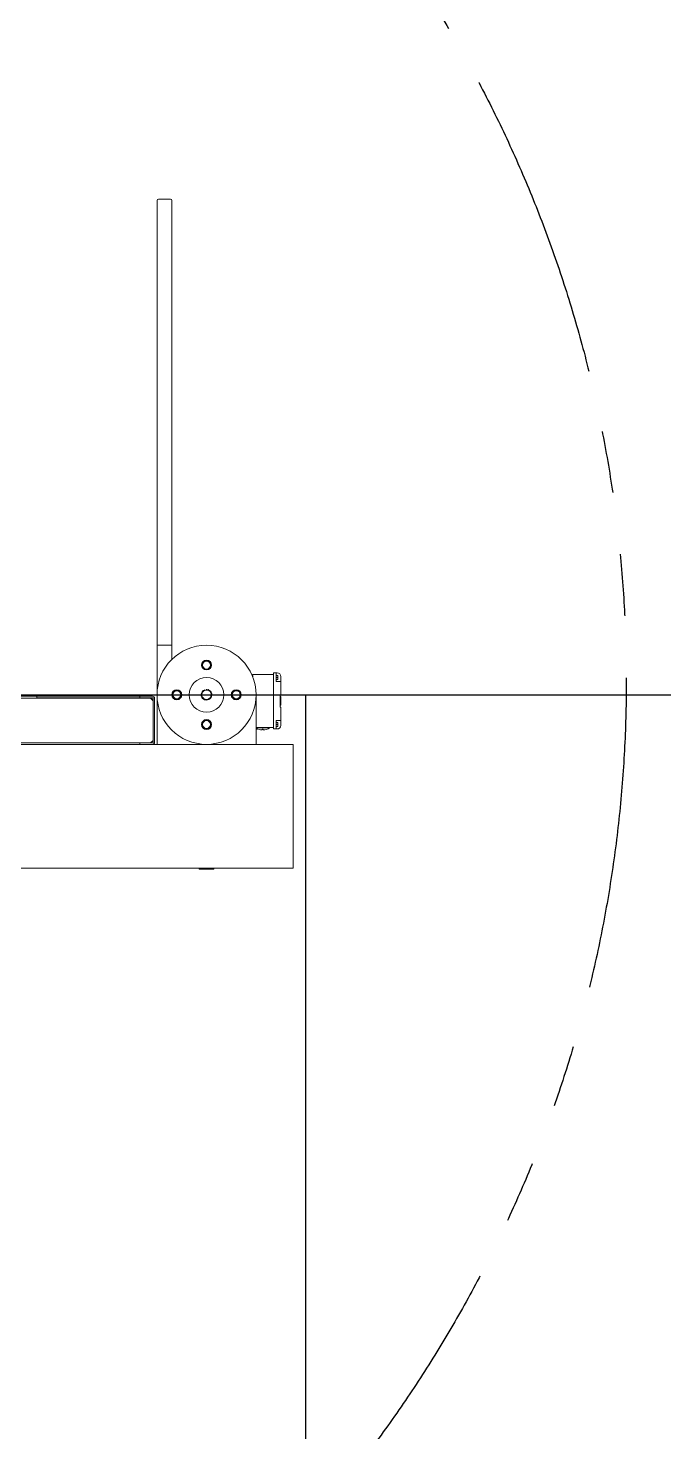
# Model space of a CAD drawing. Header units: millimetres. Extents: x -5 to 1510635, y -6 to 71285.
# Drawn here: x 1304154 to 1305438, y 12430 to 15262 of the extents above; entities that cross this region are included whole.
import ezdxf

# ---------------------------------------------------------------- set-up
doc = ezdxf.new("R2010")
doc.units = ezdxf.units.MM
doc.header["$LTSCALE"] = 1000
for name, pattern in [('CENTER', [2, 1.25, -0.25, 0.25, -0.25]), ('PHANTOM', [2.5, 1.25, -0.25, 0.25, -0.25, 0.25, -0.25]), ('PHANTOM2', [1.25, 0.625, -0.125, 0.125, -0.125, 0.125, -0.125])]:
    doc.linetypes.add(name, pattern=pattern)
for name, color, linetype in [('MP-1', 1, 'CENTER'), ('MP-5', 5, 'PHANTOM'), ('MP-7', 7, 'Continuous'), ('MP-8', 8, 'Continuous')]:
    doc.layers.add(name, color=color, linetype=linetype)

# ---------------------------------------------------------------- blocks, each defined once
blk = doc.blocks.new('168975644')
at = {"layer": 'MP-8', "linetype": 'Continuous', "lineweight": 15}
for p, q in [((2205, -8776.1), (2205, -8800.6)), ((2205, -8776.1), (2205, -9673.3)), ((2232.2, -8773.3), (2207.8, -8773.3)), ((2207.8, -8773.3), (2232.2, -8773.3)), ((2235, -8776.1), (2235, -8800.6)), ((2235, -8776.1), (2235, -9673.3)), ((2205, -9673.3), (2207.8, -9673.3)), ((2205, -9673.3), (2205, -9773.3)), ((2207.8, -9673.3), (2232.2, -9673.3)), ((2232.2, -9673.3), (2235, -9673.3)), ((2235, -9673.3), (2235, -9701.9)), ((2398, -9733.3), (2398, -9733.7)), ((2398, -9736.6), (2398, -9733.7)), ((2399, -9732.3), (2440.5, -9732.3)), ((2440.5, -9736.3), (2440.5, -9729.3)), ((2440.5, -9729.3), (2445.5, -9729.3)), ((2440.5, -9835.3), (2440.5, -9736.3)), ((2445.5, -9736.3), (2445.5, -9729.3)), ((2448, -9729.3), (2445.5, -9729.3)), ((2445.5, -9734.3), (2449, -9734.3)), ((2445.5, -9746.3), (2445.5, -9736.3)), ((2445.5, -9738.3), (2449, -9738.3)), ((2445.5, -9742.3), (2449, -9742.3)), ((2449, -9738.3), (2449, -9734.3)), ((2449, -9742.3), (2449, -9738.3)), ((2455, -9736.3), (2455, -9739.3)), ((2455, -9739.3), (2455, -9746.3)), ((2294.3, -9775.5), (2296, -9770.3)), ((2296, -9770.3), (2297.7, -9765.1)), ((2297.7, -9765.1), (2303.1, -9764)), ((2303.1, -9764), (2308.5, -9762.9)), ((2308.5, -9762.9), (2312.1, -9767)), ((2312.1, -9767), (2315.7, -9771.1)), ((2315.7, -9771.1), (2314, -9776.3)), ((2445.5, -9746.3), (2448, -9746.3)), ((2455, -9746.3), (2448, -9746.3)), ((2455, -9773.3), (2455, -9746.3)), ((1715, -9773.1), (2195, -9773.1)), ((1715, -9776.3), (2195, -9776.3)), ((2192, -9780.3), (1721, -9780.3)), ((1962.5, -9776.3), (1962.5, -9780.3)), ((2170, -9779.3), (1962.5, -9779.3)), ((2170, -9776.3), (2170, -9779.3)), ((2170, -9776.3), (2196, -9776.3)), ((2170, -9779.3), (2196, -9779.3)), ((2197, -9784.3), (2192, -9779.3)), ((2197, -9785.3), (2192, -9780.3)), ((2195, -9776.3), (2195, -9773.1)), ((2197, -9869.3), (2197, -9780.3)), ((2200, -9869.3), (2200, -9780.3)), ((2205, -9873.3), (2205, -9773.3)), ((2297.9, -9779.6), (2294.3, -9775.5)), ((2301.5, -9783.7), (2297.9, -9779.6)), ((2306.9, -9782.6), (2301.5, -9783.7)), ((2312.3, -9781.5), (2306.9, -9782.6)), ((2314, -9776.3), (2312.3, -9781.5)), ((2405, -9773.3), (2405, -9873.3)), ((2454, -9773.3), (2455, -9773.3)), ((2454, -9798.3), (2454, -9773.3)), ((2454, -9776.8), (2455, -9776.8)), ((2454, -9780), (2455, -9780)), ((2454, -9787.6), (2455, -9787.6)), ((2455, -9788), (2454, -9788)), ((2454, -9794.3), (2455, -9794.3)), ((2454, -9794.3), (2455, -9794.3)), ((2455, -9798.3), (2454, -9798.3)), ((2455, -9780), (2455, -9776.8)), ((2455, -9787.6), (2455, -9780)), ((2455, -9788), (2455, -9787.6)), ((2455, -9788.1), (2455, -9788)), ((2455, -9792.7), (2455, -9788.1)), ((2455, -9792.7), (2455, -9792.7)), ((2455, -9794.3), (2455, -9792.7)), ((2455, -9794.3), (2455, -9794.3)), ((2455, -9825.3), (2455, -9798.3)), ((2445.5, -9835.3), (2445.5, -9825.3)), ((2448, -9825.3), (2445.5, -9825.3)), ((2448, -9825.3), (2455, -9825.3)), ((2455, -9832.3), (2455, -9825.3)), ((2405, -9839.3), (2440.5, -9839.3)), ((2432.5, -9840.3), (2405, -9840.3)), ((2405, -9842.8), (2408, -9842.8)), ((2408, -9842.8), (2408, -9842.2)), ((2417.5, -9842.9), (2417.5, -9844.3)), ((2419.5, -9842.9), (2419.5, -9844.3)), ((2432.5, -9840.3), (2432.5, -9839.3)), ((2440.5, -9842.3), (2440.5, -9835.3)), ((2440.5, -9842.3), (2445.5, -9842.3)), ((2445.5, -9829.3), (2449, -9829.3)), ((2445.5, -9833.3), (2449, -9833.3)), ((2445.5, -9842.3), (2445.5, -9835.3)), ((2445.5, -9837.3), (2449, -9837.3)), ((2445.5, -9842.3), (2448, -9842.3)), ((2449, -9833.3), (2449, -9829.3)), ((2449, -9837.3), (2449, -9833.3)), ((2455, -9835.3), (2455, -9832.3)), ((1615, -9873.3), (2480, -9873.3)), ((1739.8, -9870.3), (2170, -9870.3)), ((2196, -9870.3), (2170, -9870.3)), ((2170, -9873.3), (2170, -9870.3)), ((2192, -9870.3), (2197, -9865.3)), ((2480, -9873.3), (2480, -9879.3)), ((2480, -10117.3), (2480, -9879.3)), ((2480, -10123.3), (1810, -10123.3)), ((2290, -10123.3), (2290, -10124.3)), ((2320, -10124.3), (2290, -10124.3)), ((2290, -10124.3), (2291, -10125.3)), ((2291, -10125.3), (2319, -10125.3)), ((2319, -10125.3), (2320, -10124.3)), ((2320, -10124.3), (2320, -10123.3)), ((2480, -10117.3), (2480, -10123.3))]:
    blk.add_line(p, q, dxfattribs=at)
for centre, radius in [((2305, -9773.3), 100), ((2305, -9713.3), 10), ((2305, -9713.3), 9), ((2305, -9713.3), 8), ((2305, -9773.3), 35), ((2245, -9773.3), 10), ((2245, -9773.3), 9), ((2245, -9773.3), 8), ((2365, -9773.3), 10), ((2365, -9773.3), 9), ((2365, -9773.3), 8), ((2305, -9833.3), 10), ((2305, -9833.3), 9), ((2305, -9833.3), 8)]:
    blk.add_circle(centre, radius, dxfattribs=at)
for centre, radius, start, end in [((2207.8, -8776.1), 2.75, 90, 180), ((2207.8, -8776.1), 2.75, 90, 180), ((2232.2, -8776.1), 2.75, 0, 90), ((2232.2, -8776.1), 2.75, 0, 90), ((2399, -9733.3), 1, 90, 180), ((2448, -9736.3), 7, 0, 90), ((2305, -9773.3), 10.7, 133.7616, 187.5217), ((2305, -9773.3), 9.5, 161.5892, 221.5892), ((2305, -9773.3), 9.5, 101.5892, 161.5892), ((2305, -9773.3), 10.7, 107.7972, 127.6264), ((2305, -9773.3), 9.5, 41.5892, 101.5892), ((2305, -9773.3), 10.7, 74.4177, 95.3811), ((2305, -9773.3), 10.7, 15.9508, 68.0605), ((2305, -9773.3), 9.5, 341.5892, 41.5892), ((2305, -9773.3), 10.7, 314.6366, 8.1271), ((2196, -9780.3), 4, 0, 90), ((2196, -9780.3), 1, 0, 90), ((2305, -9773.3), 10.7, 195.5997, 249.3102), ((2305, -9773.3), 9.5, 221.5892, 281.5892), ((2305, -9773.3), 10.7, 255.6385, 307.2056), ((2305, -9773.3), 9.5, 281.5892, 341.5892), ((2418.5, -9817.8), 26.5, 239.3739, 267.8374), ((2418.5, -9817.8), 25.1, 267.7167, 272.2833), ((2418.5, -9817.8), 26.5, 272.1626, 301.8908), ((2448, -9835.3), 7, 270, 0), ((2196, -9869.3), 4, 270, 0), ((2196, -9869.3), 1, 270, 0)]:
    blk.add_arc(centre, radius, start, end, dxfattribs=at)
blk.add_open_spline([(2399, -9736.3), (2398.9, -9736.1), (2398.8, -9735.9), (2398.5, -9735.4), (2398.4, -9735.2), (2398.3, -9734.7), (2398.2, -9734.5), (2398, -9734.1), (2398, -9733.9), (2398, -9733.7)], degree=3, knots=[0, 0, 0, 0, 0.25, 0.25, 0.5, 0.5, 0.75, 0.75, 1, 1, 1, 1], dxfattribs=at)

msp = doc.modelspace()

# ---------------------------------------------------------------- hatches: boundary and pattern name
at = {"layer": 'MP-8', "linetype": 'ByBlock'}
h = msp.add_hatch(dxfattribs=at)
h.set_pattern_fill('AR-CONC', color=256, scale=15, style=0)
h.set_pattern_definition([(50, (320270.8, -183557.6), (2732.77, -239.0863), [285.75, -3143.25]), (355, (320270.8, -183557.6), (-528.6424, 2865.85), [228.6, -2514.6]), (100.451, (320498.6, -183577.6), (2204.1375, 2626.75), [242.85, -2671.35]), (46.1842, (320271, -182795.6), (4066.186, -630.635), [428.625, -4714.875]), (96.6356, (320609.7, -182848), (3561.064, 3711.383), [364.275, -4007.025]), (351.184, (320271, -182795.6), (3561.069, 3711.377), [342.9, -3771.9]), (21, (320651.8, -182986.1), (2274.223, -1533.983), [285.75, -3143.25]), (326, (320651.8, -182986), (927.0304, 2762.8195), [228.6, -2514.6]), (71.4514, (320841.4, -183114), (3201.2474, 1228.843), [242.85, -2671.35]), (37.5, (320270.8, -183557.6), (46.32905, 1268.3256), [0, -2484.12, 0, -2552.7, 0, -2524.125]), (7.5, (320270.8, -183557.6), (1002.295, 1502.7086), [0, -1455.42, 0, -2426.97, 0, -962.025]), (327.5, (319421.2, -183557.6), (2033.8589, -85.9312), [0, -952.5, 0, -2971.8, 0, -3943.35]), (317.5, (319040.2, -183557.6), (2221.9377, 381.3974), [0, -1238.25, 0, -1973.58, 0, -2800.35])])
edge = h.paths.add_edge_path()
edge.add_line((1327401.885, 13767.34), (1327401.885, 10567.34))
edge.add_line((1327401.885, 10567.34), (1308924.422, 10567.34))
edge.add_line((1308924.422, 10567.34), (1307224.422, 8417.34))
edge.add_line((1307224.422, 8417.34), (1298464.081, 8417.34))
edge.add_line((1298464.081, 8417.34), (1298464.081, 13767.34))
edge.add_line((1324901.885, 13767.34), (1324901.885, 13067.34))
edge.add_line((1324901.885, 13067.34), (1307714.081, 13067.34))
edge.add_line((1307714.081, 13067.34), (1306014.081, 10917.34))
edge.add_line((1306014.081, 10917.34), (1300964.081, 10917.34))
edge.add_line((1300964.081, 10917.34), (1300964.081, 13767.34))

# ---------------------------------------------------------------- linework, layer by layer
at = {"layer": 'MP-1', "color": 6, "linetype": 'PHANTOM2'}
msp.add_circle((1302775.302, 13946.202, 0), 2586.726, dxfattribs=at)
at = {"layer": 'MP-5'}
msp.add_line((1301264.081, 13917.34, 0), (1304714.081, 13917.34, 0), dxfattribs=at)
at = {"layer": 'MP-8', "linetype": 'ByBlock'}
msp.add_line((1304714.081, 13917.34, 0), (1324451.885, 13917.34, 0), dxfattribs=at)
at = {"layer": 'MP-8'}
msp.add_line((1304714.081, 13917.34, 0), (1304714.081, 12217.34, 0), dxfattribs=at)

# ---------------------------------------------------------------- block references
at = {"layer": 'MP-7', "linetype": 'ByBlock'}
msp.add_blockref('168975644', (1302209.081, 23690.462, 0), dxfattribs=at)

doc.saveas('drawing.dxf')
